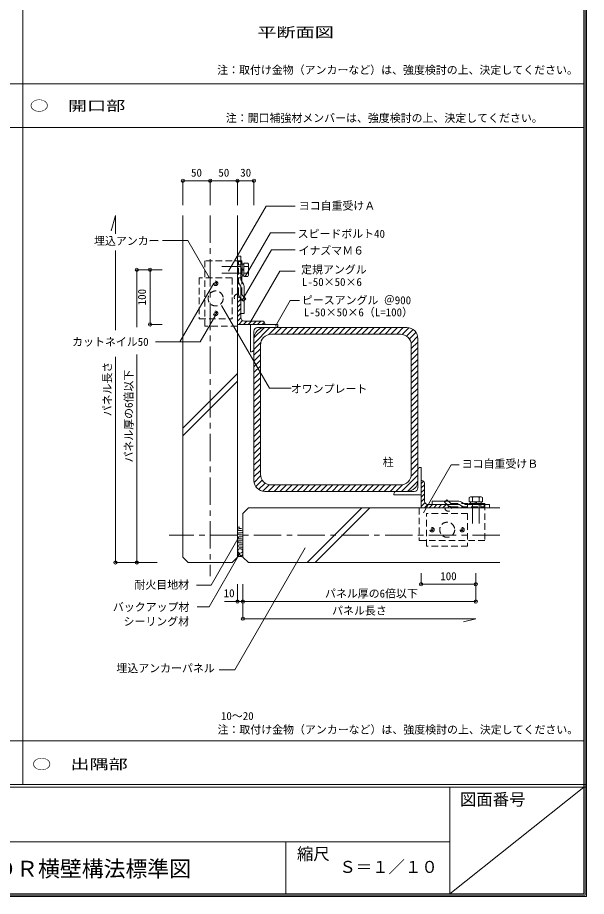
# Model space of a CAD drawing. Units: millimetres at full size, sheet at 1:10. Extents: x -2890 to 2450, y -2020 to 1800.
# Drawn here: x 1409 to 2450, y -2020 to -411 of the extents above; entities that cross this region are included whole.
import ezdxf
from ezdxf.enums import TextEntityAlignment as Align

# ---------------------------------------------------------------- set-up
doc = ezdxf.new("R2010")
doc.units = ezdxf.units.MM
doc.header["$LTSCALE"] = 10
doc.header["$PDMODE"] = 32
doc.header["$PDSIZE"] = 6
for name, pattern in [('CHAIN1', [8, 5, -1, 1, -1]), ('DASHED1', [1.8, 1.2, -0.6]), ('DASHED2', [3, 2, -1])]:
    doc.linetypes.add(name, pattern=pattern)
doc.layers.add('0-0', color=7, linetype='Continuous', lineweight=18)
doc.styles.add('ＭＳ ゴシック', font='')
doc.styles.get('ＭＳ ゴシック').set_extended_font_data('MS Gothic')

msp = doc.modelspace()

# ---------------------------------------------------------------- linework, layer by layer
at = {"layer": '0-0'}
for p, q in [((1419, 1795), (1419, -1815)), ((2447.5, -1820), (2447.5, 1797.5)), ((2450, -1820), (2450, 1800)), ((-635, -532), (2445, -532)), ((2445, -612), (-635, -612)), ((1711.67, -1398.54), (1711.67, -773.04)), ((1811.67, -1398.54), (1811.67, -773.04)), ((1811.67, -847.54), (1817.67, -847.54)), ((1811.67, -890.05), (1811.67, -847.54)), ((1817.67, -890.05), (1817.67, -847.54)), ((1817.65, -866.54), (1782.97, -866.54)), ((1819.97, -859.54), (1817.67, -859.54)), ((1819.97, -859.54), (1819.97, -885.54)), ((1819.97, -862.54), (1822.97, -862.54)), ((1822.97, -860.44), (1830.76, -860.44)), ((1822.97, -860.44), (1822.97, -884.64)), ((1830.97, -866.49), (1822.97, -866.49)), ((1831.97, -862.54), (1830.76, -860.44)), ((1830.97, -866.49), (1831.97, -864.76)), ((1830.97, -866.49), (1831.97, -868.23)), ((1831.97, -862.54), (1831.97, -882.54)), ((1817.65, -878.54), (1782.97, -878.54)), ((1819.97, -871.54), (1822.97, -871.54)), ((1819.97, -873.54), (1822.97, -873.54)), ((1819.97, -882.54), (1822.97, -882.54)), ((1830.97, -878.59), (1822.97, -878.59)), ((1822.97, -884.64), (1830.76, -884.64)), ((1831.97, -882.54), (1830.76, -884.64)), ((1830.97, -878.59), (1831.97, -876.86)), ((1830.97, -878.59), (1831.97, -880.33)), ((1817.24, -901.83), (1812.95, -894.68)), ((1819.97, -885.54), (1817.67, -885.54)), ((1818.1, -891.59), (1822.39, -898.74)), ((1817.67, -903.38), (1817.67, -952.54)), ((1823.67, -952.54), (1823.67, -903.38)), ((1813.17, -922.54), (1811.67, -922.54)), ((1813.23, -922.54), (1811.67, -924.1)), ((1817.65, -926.61), (1811.67, -932.59)), ((1817.67, -927.04), (1817.67, -960.04)), ((1817.67, -935.07), (1811.67, -941.07)), ((1817.67, -943.56), (1811.67, -949.56)), ((1817.67, -952.05), (1811.67, -958.05)), ((1817.69, -960.51), (1811.67, -966.53)), ((1817.67, -952.54), (1823.67, -952.54)), ((1811.67, -972.54), (1861.67, -972.54)), ((1811.67, -972.54), (1861.67, -972.54)), ((1820.98, -965.71), (1814.14, -972.54)), ((1828.63, -966.54), (1822.63, -972.54)), ((1857.17, -966.54), (1824.17, -966.54)), ((1837.11, -966.54), (1831.11, -972.54)), ((1835.67, -972.54), (1885.67, -972.54)), ((1835.67, -972.54), (1835.67, -1022.54)), ((1845.6, -966.54), (1839.6, -972.54)), ((1841.67, -1007.85), (1870.97, -978.54)), ((1841.71, -997.2), (1860.32, -978.59)), ((1854.08, -966.54), (1848.08, -972.54)), ((1848.17, -978.54), (1881.17, -978.54)), ((1860.77, -968.34), (1856.57, -972.54)), ((1861.67, -971.04), (1861.67, -972.54)), ((2121.67, -978.54), (1861.67, -978.54)), ((1869.04, -991.09), (1881.58, -978.54)), ((1880.19, -990.54), (1892.19, -978.54)), ((1885.67, -974.04), (1885.67, -972.54)), ((1890.79, -990.54), (1902.79, -978.54)), ((1901.4, -990.54), (1913.4, -978.54)), ((1912.01, -990.54), (1924.01, -978.54)), ((1922.61, -990.54), (1934.61, -978.54)), ((1933.22, -990.54), (1945.22, -978.54)), ((1943.83, -990.54), (1955.83, -978.54)), ((1954.43, -990.54), (1966.43, -978.54)), ((1965.04, -990.54), (1977.04, -978.54)), ((1975.65, -990.54), (1987.65, -978.54)), ((1986.25, -990.54), (1998.25, -978.54)), ((1996.86, -990.54), (2008.86, -978.54)), ((2007.47, -990.54), (2019.47, -978.54)), ((2018.07, -990.54), (2030.07, -978.54)), ((2028.68, -990.54), (2040.68, -978.54)), ((2039.29, -990.54), (2051.29, -978.54)), ((2049.89, -990.54), (2061.89, -978.54)), ((2060.5, -990.54), (2072.5, -978.54)), ((2071.11, -990.54), (2083.1, -978.54)), ((2081.71, -990.54), (2093.71, -978.54)), ((2092.32, -990.54), (2104.32, -978.54)), ((2102.93, -990.54), (2114.92, -978.54)), ((2113.21, -990.86), (2125.21, -978.86)), ((1841.67, -985.04), (1841.67, -1018.04)), ((2109.67, -990.54), (1873.67, -990.54)), ((2120.77, -993.91), (2132.77, -981.91)), ((2126.12, -999.17), (2138.12, -987.17)), ((2129.28, -1006.62), (2141.28, -994.62)), ((1841.67, -1018.46), (1854.21, -1005.91)), ((1841.67, -1010.54), (1841.67, -1258.54)), ((1853.67, -1010.54), (1853.67, -1246.54)), ((2129.67, -1016.83), (2141.67, -1004.83)), ((2129.67, -1246.54), (2129.67, -1010.54)), ((2141.67, -1258.54), (2141.67, -998.54)), ((1837.17, -1022.54), (1835.67, -1022.54)), ((1841.65, -1016.18), (1841.71, -1016.18)), ((1841.67, -1029.06), (1853.67, -1017.06)), ((1841.67, -1039.67), (1853.67, -1027.67)), ((2129.67, -1027.44), (2141.67, -1015.44)), ((2129.67, -1038.05), (2141.67, -1026.05)), ((1841.67, -1050.28), (1853.67, -1038.28)), ((2129.67, -1048.65), (2141.67, -1036.65)), ((1841.67, -1060.88), (1853.67, -1048.88)), ((1841.67, -1071.49), (1853.67, -1059.49)), ((2129.67, -1059.26), (2141.67, -1047.26)), ((2129.67, -1069.87), (2141.67, -1057.87)), ((1711.67, -1162.29), (1811.67, -1062.29)), ((1711.67, -1176.43), (1811.67, -1076.43)), ((1841.67, -1082.1), (1853.67, -1070.1)), ((2129.67, -1080.47), (2141.67, -1068.47)), ((1841.67, -1092.7), (1853.67, -1080.7)), ((1841.67, -1103.31), (1853.67, -1091.31)), ((2129.67, -1091.08), (2141.67, -1079.08)), ((2129.67, -1101.69), (2141.67, -1089.69)), ((1841.67, -1113.92), (1853.67, -1101.92)), ((2129.67, -1112.29), (2141.67, -1100.29)), ((1841.67, -1124.52), (1853.67, -1112.52)), ((1841.67, -1135.13), (1853.67, -1123.13)), ((2129.67, -1122.9), (2141.67, -1110.9)), ((2129.67, -1133.51), (2141.67, -1121.51)), ((1841.67, -1145.73), (1853.67, -1133.73)), ((2129.67, -1144.11), (2141.67, -1132.11)), ((1841.67, -1156.34), (1853.67, -1144.34)), ((1841.67, -1166.95), (1853.67, -1154.95)), ((2129.67, -1154.72), (2141.67, -1142.72)), ((2129.67, -1165.33), (2141.67, -1153.33)), ((1841.67, -1177.55), (1853.67, -1165.55)), ((2129.67, -1175.93), (2141.67, -1163.93)), ((2129.67, -1186.54), (2141.67, -1174.54)), ((1841.67, -1188.16), (1853.67, -1176.16)), ((1841.67, -1198.77), (1853.67, -1186.77)), ((2129.67, -1197.15), (2141.67, -1185.15)), ((1841.67, -1209.37), (1853.67, -1197.37)), ((2129.67, -1207.75), (2141.67, -1195.75)), ((2129.67, -1218.36), (2141.67, -1206.36)), ((1841.67, -1219.98), (1853.67, -1207.98)), ((1841.67, -1230.59), (1853.67, -1218.59)), ((2129.67, -1228.97), (2141.67, -1216.97)), ((1841.67, -1241.19), (1853.67, -1229.19)), ((2129.25, -1250.59), (2141.67, -1238.18)), ((2129.67, -1239.57), (2141.67, -1227.57)), ((2141.67, -1272.04), (2141.67, -1239.04)), ((2146.17, -1234.54), (2147.67, -1234.54)), ((2147.67, -1284.54), (2147.67, -1234.54)), ((1841.67, -1251.8), (1853.67, -1239.8)), ((1841.98, -1262.09), (1853.98, -1250.09)), ((2111.91, -1278.54), (2141.67, -1248.79)), ((1845.03, -1269.65), (1857.03, -1257.65)), ((1850.29, -1274.99), (1862.29, -1262.99)), ((1857.74, -1278.15), (1869.74, -1266.15)), ((1867.96, -1278.54), (1879.96, -1266.54)), ((2109.67, -1266.54), (1873.67, -1266.54)), ((1878.56, -1278.54), (1890.56, -1266.54)), ((1889.17, -1278.54), (1901.17, -1266.54)), ((1899.78, -1278.54), (1911.78, -1266.54)), ((1910.38, -1278.54), (1922.38, -1266.54)), ((1920.99, -1278.54), (1932.99, -1266.54)), ((1931.6, -1278.54), (1943.6, -1266.54)), ((1942.2, -1278.54), (1954.2, -1266.54)), ((1952.81, -1278.54), (1964.81, -1266.54)), ((1963.42, -1278.54), (1975.42, -1266.54)), ((1974.02, -1278.54), (1986.02, -1266.54)), ((1984.63, -1278.54), (1996.63, -1266.54)), ((1995.24, -1278.54), (2007.24, -1266.54)), ((2005.84, -1278.54), (2017.84, -1266.54)), ((2016.45, -1278.54), (2028.45, -1266.54)), ((2027.06, -1278.54), (2039.06, -1266.54)), ((2037.66, -1278.54), (2049.66, -1266.54)), ((2048.27, -1278.54), (2060.27, -1266.54)), ((2058.88, -1278.54), (2070.88, -1266.54)), ((2069.48, -1278.54), (2081.48, -1266.54)), ((2080.09, -1278.54), (2092.09, -1266.54)), ((2090.7, -1278.54), (2102.7, -1266.54)), ((2101.3, -1278.54), (2113.72, -1266.13)), ((2122.53, -1278.53), (2141.65, -1259.41)), ((2147.67, -1308.54), (2147.67, -1258.54)), ((2149.17, -1258.54), (2147.67, -1258.54)), ((2147.67, -1308.54), (2147.67, -1258.54)), ((2151.87, -1259.44), (2147.67, -1263.64)), ((2153.67, -1266.13), (2147.67, -1272.13)), ((2153.67, -1263.04), (2153.67, -1296.04)), ((2121.67, -1278.54), (1861.67, -1278.54)), ((2016.17, -1278.54), (2066.17, -1278.54)), ((2016.17, -1278.54), (2066.17, -1278.54)), ((2097.67, -1283.04), (2097.67, -1284.54)), ((2147.67, -1284.54), (2097.67, -1284.54)), ((2135.17, -1278.54), (2102.17, -1278.54)), ((2104.03, -1278.56), (2104.03, -1278.5)), ((2153.67, -1274.61), (2147.67, -1280.61)), ((2153.67, -1283.1), (2147.67, -1289.1)), ((2153.67, -1291.59), (2147.67, -1297.59)), ((2154.5, -1299.23), (2147.67, -1306.07)), ((2159.7, -1302.53), (2153.68, -1308.54)), ((2193.17, -1302.54), (2160.17, -1302.54)), ((2168.17, -1302.54), (2162.17, -1308.54)), ((2167.67, -1302.54), (2167.67, -1296.54)), ((2167.67, -1296.54), (2216.84, -1296.54)), ((2216.84, -1302.54), (2167.67, -1302.54)), ((2176.65, -1302.54), (2170.65, -1308.54)), ((2185.14, -1302.54), (2179.14, -1308.54)), ((2193.6, -1302.56), (2187.62, -1308.54)), ((2218.38, -1302.97), (2225.53, -1307.26)), ((2228.62, -1302.12), (2221.47, -1297.83)), ((2230.16, -1302.54), (2272.67, -1302.54)), ((2234.67, -1300.24), (2234.67, -1302.54)), ((2260.67, -1300.24), (2234.67, -1300.24)), ((2237.67, -1288.24), (2235.57, -1289.46)), ((2235.57, -1297.24), (2235.57, -1289.46)), ((2259.77, -1297.24), (2235.57, -1297.24)), ((2257.67, -1288.24), (2237.67, -1288.24)), ((2237.67, -1300.24), (2237.67, -1297.24)), ((2241.62, -1289.24), (2239.89, -1288.24)), ((2241.62, -1289.24), (2243.35, -1288.24)), ((2241.62, -1289.24), (2241.62, -1297.24)), ((2241.67, -1302.57), (2241.67, -1337.24)), ((2246.67, -1300.24), (2246.67, -1297.24)), ((2248.67, -1300.24), (2248.67, -1297.24)), ((2253.72, -1289.24), (2251.99, -1288.24)), ((2253.67, -1302.57), (2253.67, -1337.24)), ((2253.72, -1289.24), (2255.45, -1288.24)), ((2253.72, -1289.24), (2253.72, -1297.24)), ((2257.67, -1288.24), (2259.77, -1289.46)), ((2257.67, -1300.24), (2257.67, -1297.24)), ((2259.77, -1297.24), (2259.77, -1289.46)), ((2260.67, -1300.24), (2260.67, -1302.54)), ((2272.67, -1308.54), (2272.67, -1302.54)), ((1831.67, -1308.54), (1821.67, -1318.54)), ((1821.67, -1398.54), (1821.67, -1318.54)), ((1831.67, -1308.54), (2291.67, -1308.54)), ((1939.4, -1408.54), (2039.4, -1308.54)), ((1953.54, -1408.54), (2053.55, -1308.54)), ((2197.67, -1306.98), (2196.11, -1308.54)), ((2197.67, -1307.04), (2197.67, -1308.54)), ((2230.16, -1308.54), (2272.67, -1308.54)), ((1811.17, -1344.04), (1815.66, -1344.04)), ((1814.48, -1346.43), (1818.98, -1346.43)), ((1818.98, -1350.18), (1814.48, -1350.18)), ((1814.48, -1353.93), (1818.98, -1353.93)), ((1818.98, -1357.68), (1814.48, -1357.68)), ((1814.48, -1361.43), (1818.98, -1361.43)), ((1818.98, -1365.18), (1814.48, -1365.18)), ((1814.48, -1368.93), (1818.98, -1368.93)), ((1818.98, -1372.68), (1814.48, -1372.68)), ((1814.48, -1376.43), (1818.98, -1376.43)), ((1818.98, -1380.18), (1814.48, -1380.18)), ((1711.67, -1398.54), (1721.67, -1408.54)), ((1711.67, -1398.54), (1721.67, -1408.54)), ((1801.67, -1408.54), (1811.67, -1398.54)), ((1811.17, -1396.02), (1815.92, -1391.27)), ((1811.17, -1397.99), (1811.63, -1398.46)), ((1811.51, -1389.85), (1819.6, -1397.94)), ((1818.03, -1397.64), (1821.67, -1394.01)), ((1820.62, -1390.47), (1821.67, -1391.52)), ((1831.67, -1408.54), (1821.67, -1398.54)), ((1801.67, -1408.54), (1721.67, -1408.54)), ((1831.67, -1408.54), (2291.67, -1408.54)), ((-635, -1735), (2445, -1735)), ((-2890, -1815), (2450, -1815)), ((-2890, -1820), (2450, -1820)), ((2200, -2015), (2200, -1820)), ((2445, -2015), (2445, -1820)), ((2447.5, -2017.5), (2447.5, -1820)), ((2450, -2020), (2450, -1820)), ((900, -1920), (2200, -1920)), ((1900, -2015), (1900, -1920)), ((-2890, -2020), (2450, -2020)), ((-2887.5, -2017.5), (2447.5, -2017.5)), ((-2885, -2015), (2445, -2015))]:
    msp.add_line(p, q, dxfattribs=at)
at = {"layer": '0-0', "color": 4}
for p, q in [((1711.67, -709.47), (1761.67, -709.47)), ((1711.67, -709.47), (1711.67, -754.19)), ((1761.67, -709.47), (1761.67, -754.19)), ((1761.67, -709.47), (1811.67, -709.47)), ((1811.67, -709.47), (1811.67, -754.19)), ((1811.67, -709.47), (1841.67, -709.47)), ((1841.67, -709.47), (1841.67, -754.19)), ((1795.15, -875.18), (1864.06, -755.83)), ((1917.06, -755.83), (1864.06, -755.83)), ((1588.32, -773.04), (1580.75, -801.3)), ((1588.32, -806.67), (1588.32, -773.04)), ((1825.78, -884.81), (1871.84, -805.02)), ((1917.06, -805.02), (1871.84, -805.02)), ((1819.65, -929.43), (1873.6, -835.99)), ((1917.06, -835.99), (1873.6, -835.99)), ((1588.32, -983.1), (1588.32, -837.15)), ((1627.49, -872.54), (1664.65, -872.54)), ((1627.49, -977.56), (1627.49, -872.54)), ((1651.6, -872.54), (1651.6, -972.54)), ((1651.6, -872.54), (1673.69, -872.54)), ((1835.4, -967.92), (1888.95, -875.16)), ((1917.06, -875.16), (1888.95, -875.16)), ((1768.21, -897.22), (1706.18, -1004.65)), ((1880.89, -975.8), (1907.96, -928.91)), ((1925.11, -928.91), (1907.96, -928.91)), ((1772.13, -954.98), (1743.44, -1004.66)), ((1651.6, -972.54), (1673.69, -972.54)), ((1661.79, -1004.66), (1743.44, -1004.66)), ((1627.49, -1408.54), (1627.49, -1027.44)), ((1588.32, -1408.54), (1588.32, -1032.05)), ((1806.9, -1604.92), (1935.71, -1381.82)), ((1588.32, -1408.54), (1664.65, -1408.54)), ((1627.49, -1408.54), (1664.65, -1408.54)), ((2147.67, -1448.3), (2147.67, -1427.99)), ((2247.67, -1448.3), (2247.67, -1427.99)), ((2247.67, -1480.11), (2247.67, -1427.99)), ((1811.67, -1480.11), (1811.67, -1448.15)), ((1821.67, -1480.11), (1821.67, -1448.15)), ((1821.67, -1480.11), (1821.67, -1448.15)), ((1821.67, -1511.4), (1821.67, -1448.15)), ((2247.67, -1448.3), (2147.67, -1448.3)), ((1821.67, -1480.11), (1787.87, -1480.11)), ((1821.67, -1480.11), (2247.67, -1480.11)), ((1821.67, -1511.4), (2247.67, -1511.4)), ((2247.67, -1511.4), (2225.11, -1517.44)), ((1777.99, -1604.92), (1806.9, -1604.92))]:
    msp.add_line(p, q, dxfattribs=at)
at = {"layer": '0-0', "color": 4, "linetype": 'CHAIN1'}
for p, q in [((1761.67, -773.04), (1761.67, -1433.54)), ((2291.67, -1358.54), (1686.67, -1358.54))]:
    msp.add_line(p, q, dxfattribs=at)
at = {"layer": '0-0', "linetype": 'DASHED1'}
for p, q in [((1751.67, -856.04), (1751.67, -976.04)), ((1819.67, -856.04), (1751.67, -856.04)), ((1813.67, -916.9), (1813.67, -856.04)), ((1819.67, -916.9), (1819.67, -856.04)), ((1741.67, -887.55), (1741.67, -962.55)), ((1801.67, -887.55), (1741.67, -887.55)), ((1801.67, -887.55), (1801.67, -962.55)), ((1811.67, -917.04), (1813.67, -917.04)), ((1816.6, -923.97), (1822.43, -929.8)), ((1741.67, -962.55), (1801.67, -962.55)), ((2196.24, -1303.61), (2190.41, -1297.79)), ((2203.31, -1300.54), (2264.17, -1300.54)), ((2264.17, -1300.54), (2264.17, -1368.54)), ((2232.66, -1318.54), (2157.66, -1318.54)), ((2203.17, -1308.54), (2203.17, -1306.54)), ((2203.31, -1306.54), (2264.17, -1306.54)), ((2264.17, -1368.54), (2144.17, -1368.54))]:
    msp.add_line(p, q, dxfattribs=at)
at = {"layer": '0-0', "color": 4, "linetype": 'DASHED1'}
for p, q in [((1811.67, -856.54), (1817.67, -856.54)), ((1811.67, -863.54), (1817.67, -863.54)), ((2256.67, -1308.54), (2256.67, -1302.54)), ((2263.67, -1308.54), (2263.67, -1302.54))]:
    msp.add_line(p, q, dxfattribs=at)
at = {"layer": '0-0', "color": 4, "linetype": 'DASHED2'}
for p, q in [((1811.67, -857.54), (1817.67, -857.54)), ((1811.67, -887.54), (1817.67, -887.54)), ((2232.67, -1308.54), (2232.67, -1302.54)), ((2262.67, -1308.54), (2262.67, -1302.54))]:
    msp.add_line(p, q, dxfattribs=at)
at = {"layer": '0-0'}
msp.add_lwpolyline([(2200, -2015), (2445, -1820), (2445, 1795)], dxfattribs=at)
at = {"layer": '0-0', "color": 4}
for points in [[(1759.83, -886.61), (1720.87, -819.13), (1674.4, -819.13)], [(1782.66, -937.93), (1870.01, -1089.23), (1909.9, -1089.23)], [(2152.04, -1317.44), (2202.82, -1229.49), (2217.21, -1229.49)], [(1814.48, -1361.24), (1763.37, -1449.76), (1736.5, -1449.76)], [(1816.65, -1391.12), (1759.81, -1489.56), (1737.86, -1489.56)]]:
    msp.add_lwpolyline(points, dxfattribs=at)
at = {"layer": '0-0', "linetype": 'DASHED1'}
for points in [[(1773.17, -896.05), (1770.17, -896.05), (1770.17, -899.05)], [(1773.17, -896.05), (1773.17, -899.05), (1770.17, -899.05)], [(1811.67, -929.04), (1811.67, -976.04), (1751.67, -976.04)], [(1820.84, -919.73), (1826.67, -925.56), (1822.43, -929.8)], [(1770.17, -954.05), (1773.17, -954.05), (1773.17, -951.05)], [(1770.17, -954.05), (1770.17, -951.05), (1773.17, -951.05)], [(2200.48, -1299.37), (2194.65, -1293.54), (2190.41, -1297.79)], [(2191.17, -1308.54), (2144.17, -1308.54), (2144.17, -1368.54)], [(2232.66, -1318.54), (2232.66, -1378.54), (2157.66, -1378.54), (2157.66, -1318.54)], [(2166.16, -1347.04), (2166.16, -1350.04), (2169.16, -1350.04)], [(2166.16, -1347.04), (2169.16, -1347.04), (2169.16, -1350.04)], [(2224.16, -1350.04), (2224.16, -1347.04), (2221.16, -1347.04)], [(2224.16, -1350.04), (2221.16, -1350.04), (2221.16, -1347.04)]]:
    msp.add_lwpolyline(points, dxfattribs=at)
for centre, radius in [((1771.67, -897.55), 4), ((1771.67, -925.05), 13.75), ((1771.67, -952.55), 4), ((2195.3, -1348.54), 13.75), ((2167.66, -1348.54), 4), ((2222.66, -1348.54), 4)]:
    msp.add_circle(centre, radius, dxfattribs=at)
at = {"layer": '0-0'}
for centre, radius, start, end in [((1820.67, -890.05), 9, 179.99997, 210.96375), ((1820.67, -890.05), 3, 179.99997, 210.96375), ((1814.67, -903.38), 9, 359.99998, 30.96375), ((1814.67, -903.38), 3, 359.99998, 30.96375), ((1813.17, -927.04), 4.5, 0, 90), ((1824.17, -960.04), 6.5, 180, 270), ((1848.17, -985.04), 6.5, 90, 180), ((1861.67, -998.54), 20, 90, 180), ((1857.17, -971.04), 4.5, 0, 90), ((1881.17, -974.04), 4.5, 270, 0), ((2121.67, -998.54), 20, 0, 90), ((1873.67, -1010.54), 20, 90, 180), ((2109.67, -1010.54), 20, 0, 90), ((1837.17, -1018.04), 4.5, 270, 0), ((2146.17, -1239.04), 4.5, 90, 180), ((1873.67, -1246.54), 20, 180, 270), ((2109.67, -1246.54), 20, 270, 0), ((1861.67, -1258.54), 20, 180, 270), ((2121.67, -1258.54), 20, 270, 0), ((2149.17, -1263.04), 4.5, 0, 90), ((2102.17, -1283.04), 4.5, 90, 180), ((2135.17, -1272.04), 6.5, 270, 0), ((2160.17, -1296.04), 6.5, 180, 270), ((2193.17, -1307.04), 4.5, 0, 90), ((2216.84, -1305.54), 9, 59.03624, 90), ((2216.84, -1305.54), 3, 59.03624, 90), ((2230.16, -1299.54), 3, 239.03624, 270), ((2230.16, -1299.54), 9, 239.03624, 270), ((1816.42, -1410.54), 13, 65.23671, 114.7601), ((1816.67, -1381.36), 9.94, 236.39108, 300.21265)]:
    msp.add_arc(centre, radius, start, end, dxfattribs=at)
at = {"layer": '0-0', "linetype": 'DASHED1'}
for centre, radius, start, end in [((1811.67, -923.04), 6, 90, 270), ((1823.67, -916.9), 10, 180, 225), ((1823.67, -916.9), 4, 180, 225), ((2203.31, -1296.54), 4, 225, 270), ((2197.17, -1308.54), 6, 180, 0), ((2203.31, -1296.54), 10, 225, 270)]:
    msp.add_arc(centre, radius, start, end, dxfattribs=at)
at = {"layer": '0-0'}
for centre, start_param, end_param in [((1814.48, -1348.3), 1.5707963, 4.712389), ((1818.98, -1352.05), 4.712389, 7.8539816), ((1814.48, -1355.8), 1.5707963, 4.712389), ((1814.48, -1363.3), 1.5707963, 4.712389), ((1818.98, -1359.55), 4.712389, 7.8539816), ((1818.98, -1367.05), 4.712389, 7.8539816), ((1814.48, -1370.8), 1.5707963, 4.712389), ((1814.48, -1378.3), 1.5707963, 4.712389), ((1818.98, -1374.55), 4.712389, 7.8539816), ((1818.98, -1382.05), 4.712389, 7.8539816)]:
    msp.add_ellipse(centre, major_axis=(2.5, 0), ratio=0.75, start_param=start_param, end_param=end_param, dxfattribs=at)
msp.add_ellipse((1816.67, -1387.26), major_axis=(4.5, 0), ratio=0.8888, dxfattribs=at)
at = {"layer": '0-0', "color": 4}
for p in [(1711.67, -709.47), (1761.67, -709.47), (1811.67, -709.47), (1841.67, -709.47), (1627.49, -872.54), (1651.6, -872.54), (1651.6, -972.54), (1588.32, -1408.54), (1627.49, -1408.54), (2147.67, -1448.3), (2247.67, -1448.3), (1811.67, -1480.11), (1821.67, -1480.11), (2247.67, -1480.11), (1821.67, -1511.4)]:
    msp.add_point(p, dxfattribs=at)

# ---------------------------------------------------------------- texts
at = {"layer": '0-0', "style": 'ＭＳ ゴシック', "width": 1.4}
for s, p in [('平断面図', (1847.99, -452.28)), ('○\u3000開口部', (1431.37, -586.84)), ('○\u3000出隅部', (1435.87, -1792.53))]:
    msp.add_text(s, height=18.33, dxfattribs=at).set_placement(p, align=Align.BOTTOM_LEFT)
at = {"layer": '0-0', "style": 'ＭＳ ゴシック'}
for s, height, p in [('注：取付け金物（アンカーなど）は、強度検討の上、決定してください。', 14.66, (1774.51, -518.4)), ('注：開口補強材メンバーは、強度検討の上、決定してください。', 14.66, (1790.23, -606.44)), ('50', 14.66, (1726.67, -706.47)), ('50', 14.66, (1776.67, -706.47)), ('30', 14.66, (1816.67, -706.47)), ('ヨコ自重受けＡ', 14.66, (1923.71, -767.06)), ('スピードボルト40', 14.66, (1921.58, -818.4)), ('埋込アンカー', 14.66, (1549.19, -831.49)), ('イナズマＭ６', 14.66, (1923.3, -849.04)), ('定規アングル', 14.66, (1928.06, -883.91)), ('L-50×50×6', 14.66, (1929.47, -906.68)), ('ピースアングル ＠900', 14.66, (1929.43, -940.05)), ('L-50×50×6（L=100）', 14.66, (1933.12, -962.14)), ('カットネイル50', 14.66, (1509.11, -1016.21)), ('オワンプレート', 14.66, (1909.21, -1102.34)), ('柱', 14.66, (2077.19, -1236.54)), ('ヨコ自重受けＢ', 14.66, (2221.82, -1239.58)), ('100', 14.66, (2182.67, -1445.3)), ('耐火目地材', 14.66, (1623.12, -1461.13)), ('10', 14.66, (1786.36, -1476.49)), ('パネル厚の6倍以下', 14.66, (1971.67, -1477.11)), ('バックアップ材', 14.66, (1583.7, -1501.86)), ('パネル長さ', 14.66, (1984.67, -1508.4)), ('シーリング材', 14.66, (1603.17, -1528.38)), ('埋込アンカーパネル', 14.66, (1590.08, -1613.98)), ('10～20', 14.66, (1781.31, -1701.36)), ('注：取付け金物（アンカーなど）は、強度検討の上、決定してください。', 14.66, (1775.06, -1726.33)), ('図面番号', 21.99, (2218.6, -1859.89)), ('縮尺', 21.99, (1920.46, -1959.7)), ('シポレックスＳＤＲ横壁構法標準図', 29.33, (1086.62, -1992.86)), ('Ｓ＝１／１０', 21.99, (1998.05, -1983.55))]:
    msp.add_text(s, height=height, dxfattribs=at).set_placement(p, align=Align.BOTTOM_LEFT)
for s, p in [('100', (1648.6, -937.54)), ('パネル長さ', (1585.32, -1140.79)), ('パネル厚の6倍以下', (1624.49, -1225.54))]:
    msp.add_text(s, height=14.66, rotation=90, dxfattribs=at).set_placement(p, align=Align.BOTTOM_LEFT)

doc.saveas('drawing.dxf')
